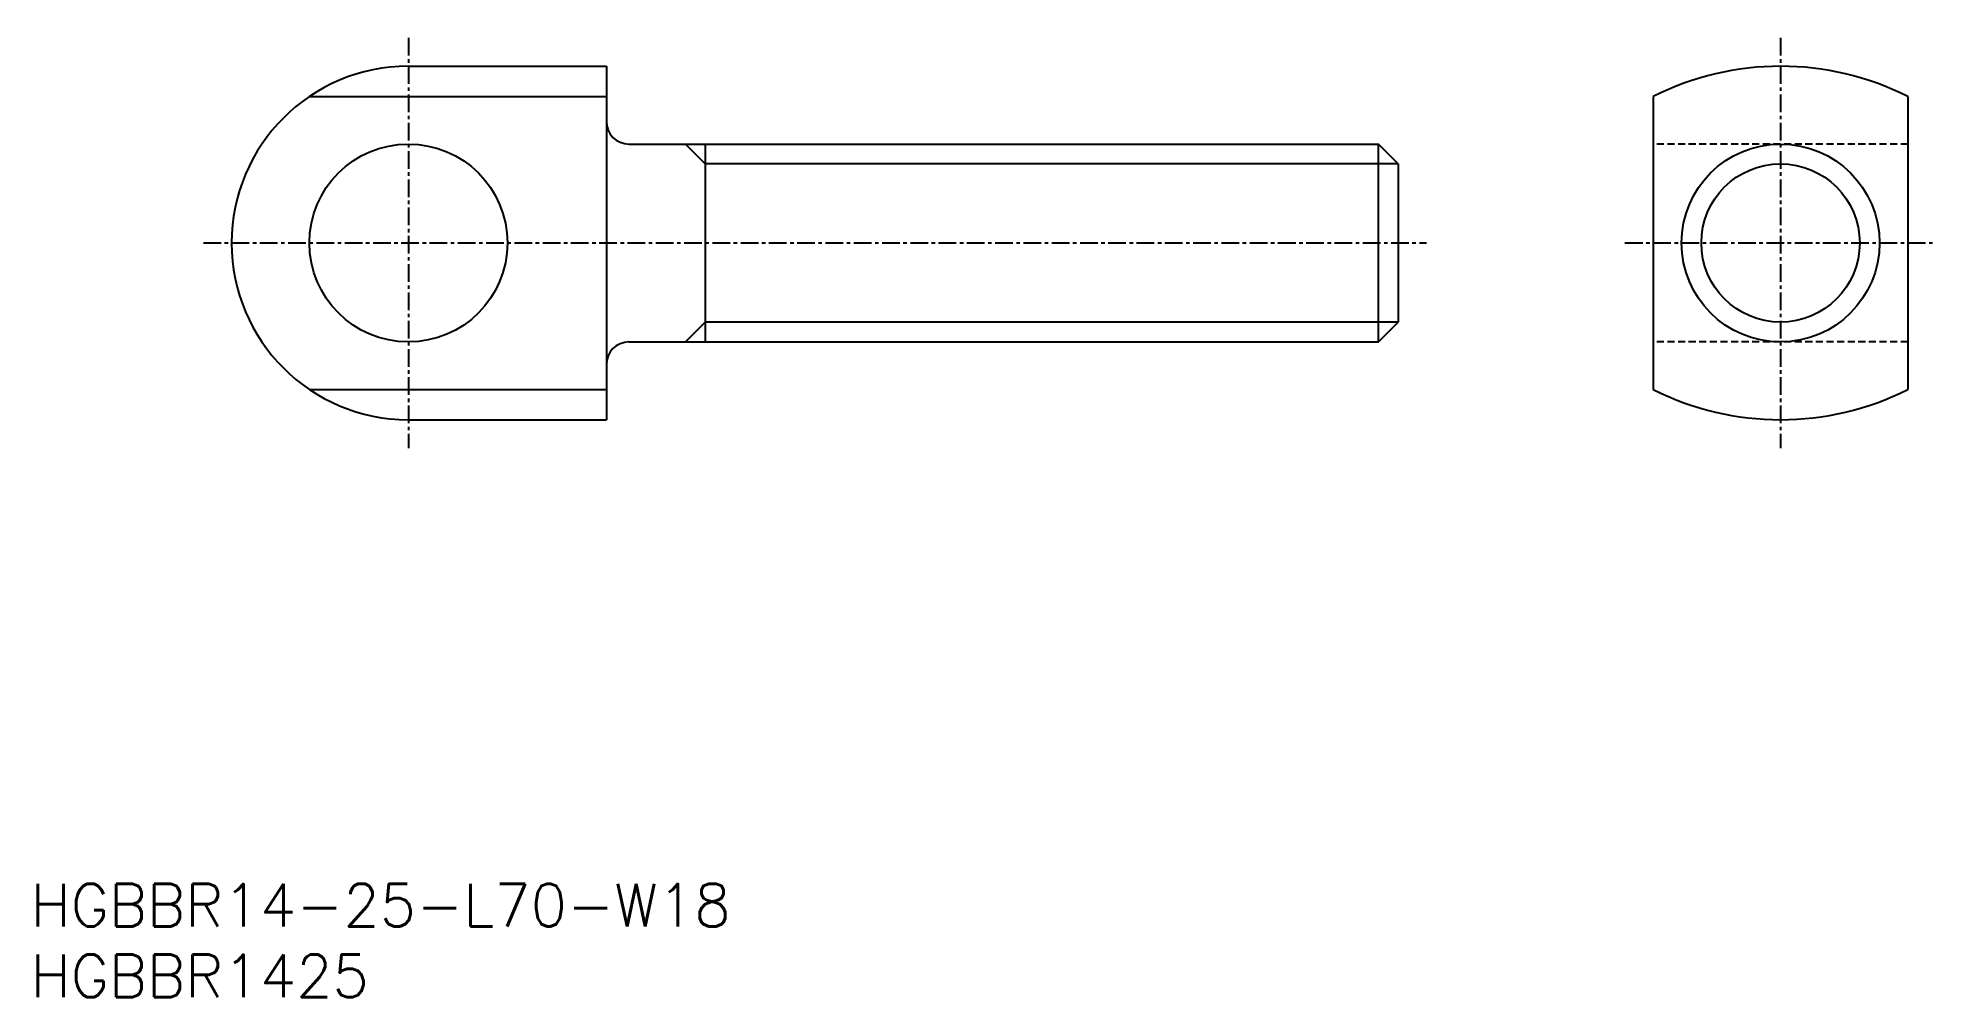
# Model space of a CAD drawing. Extents: x 1 to 135, y 0 to 68.
import ezdxf
from ezdxf.enums import TextEntityAlignment as Align

# ---------------------------------------------------------------- set-up
doc = ezdxf.new("R2010")
doc.units = 0
doc.linetypes.add('CENTER', pattern=[2, 1.25, -0.25, 0.25, -0.25])
doc.linetypes.add('DASHED', pattern=[0.75, 0.5, -0.25])
doc.layers.get('0').update_dxf_attribs({"linetype": 'CONTINUOUS'})
doc.layers.add('CENTER', color=1, linetype='CENTER')
doc.styles.get("Standard").update_dxf_attribs({"font": 'txt.shx'})

msp = doc.modelspace()

# ---------------------------------------------------------------- linework, layer by layer
at = {"color": 7, "linetype": 'CONTINUOUS'}
for p, q in [((26.71, 65.83), (40.71, 65.83)), ((40.71, 65.83), (40.71, 40.83)), ((19.71, 63.69), (40.71, 63.69)), ((114.75, 63.69), (114.75, 42.97)), ((132.75, 63.69), (132.75, 42.97)), ((42.31, 60.33), (95.31, 60.33)), ((47.71, 60.33), (47.71, 46.33)), ((96.71, 58.93), (95.31, 60.33)), ((95.31, 46.33), (95.31, 60.33)), ((96.71, 58.93), (96.71, 47.73)), ((14.21, 53.33), (14.21, 53.33)), ((95.31, 46.33), (96.71, 47.73)), ((42.31, 46.33), (95.31, 46.33)), ((19.71, 42.97), (40.71, 42.97)), ((26.71, 40.83), (40.71, 40.83))]:
    msp.add_line(p, q, dxfattribs=at)
at = {"color": 3, "linetype": 'CONTINUOUS'}
for p, q in [((47.71, 58.93), (46.31, 60.33)), ((96.71, 58.93), (47.71, 58.93)), ((47.71, 47.73), (46.31, 46.33)), ((96.71, 47.73), (47.71, 47.73))]:
    msp.add_line(p, q, dxfattribs=at)
at = {"color": 3, "linetype": 'DASHED'}
for p, q in [((132.75, 60.33), (114.75, 60.33)), ((132.75, 46.33), (114.75, 46.33))]:
    msp.add_line(p, q, dxfattribs=at)
at = {"color": 7, "linetype": 'CONTINUOUS'}
for centre in [(26.71, 53.33), (123.75, 53.33)]:
    msp.add_circle(centre, 7, dxfattribs=at)
at = {"color": 3, "linetype": 'CONTINUOUS'}
msp.add_circle((123.75, 53.33), 5.6, dxfattribs=at)
at = {"color": 7, "linetype": 'CONTINUOUS'}
for centre, radius, start, end in [((26.71, 53.33), 12.5, 90, 180), ((123.75, 45.87), 19.96, 63.2031, 116.7969), ((42.31, 61.93), 1.6, 180, 270), ((26.71, 53.33), 12.5, 180, 270), ((42.31, 44.73), 1.6, 90, 180), ((123.75, 60.79), 19.96, 243.2031, 296.7969)]:
    msp.add_arc(centre, radius, start, end, dxfattribs=at)
at = {"layer": 'CENTER', "color": 1, "linetype": 'CENTER'}
for p, q in [((26.71, 67.83), (26.71, 38.83)), ((26.71, 67.83), (26.71, 38.83)), ((123.75, 67.83), (123.75, 38.83)), ((12.21, 53.33), (98.71, 53.33)), ((112.75, 53.33), (134.75, 53.33))]:
    msp.add_line(p, q, dxfattribs=at)

# ---------------------------------------------------------------- texts
at = {"color": 7, "linetype": 'CONTINUOUS'}
for s, p in [('HGBBR14-25-L70-W18', (0, 6.5)), ('HGBBR1425', (0, 1.5))]:
    msp.add_text(s, height=3, dxfattribs=at).set_placement(p, align=Align.MIDDLE_LEFT)

doc.saveas('drawing.dxf')
